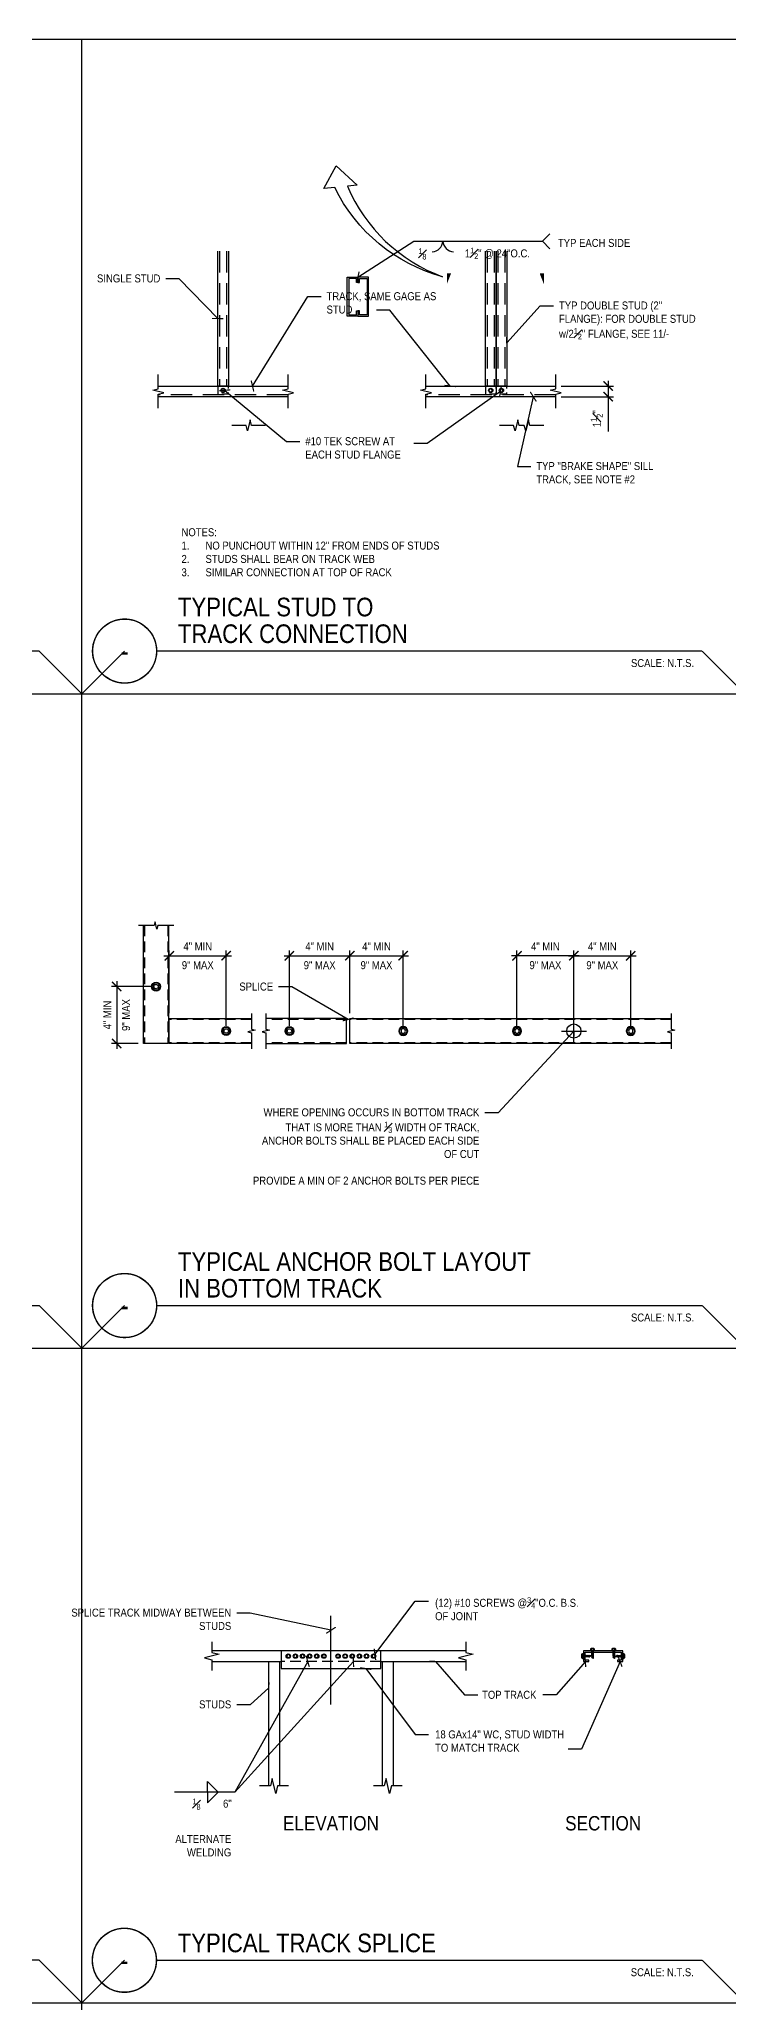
# Model space of a CAD drawing. Header units: inches. Extents: x -16404 to 14624, y -1591 to 16152.
# Drawn here: x -13886.5 to -13789.5, y 5436 to 5712 of the extents above; entities that cross this region are included whole.
import ezdxf
from ezdxf.enums import TextEntityAlignment as Align

# ---------------------------------------------------------------- set-up
doc = ezdxf.new("R2010")
doc.units = ezdxf.units.IN
doc.header["$LTSCALE"] = 24
doc.header["$MEASUREMENT"] = 0
for name, pattern in [('CENTER2', [1.125, 0.75, -0.125, 0.125, -0.125]), ('DASHED2', [0.375, 0.25, -0.125]), ('HIDDEN2', [0.1875, 0.125, -0.0625]), ('HIDDEN4', [0.09375, 0.0625, -0.03125])]:
    doc.linetypes.add(name, pattern=pattern)
doc.layers.get('0').update_dxf_attribs({"linetype": 'CONTINUOUS'})
doc.layers.get('DefPoints').update_dxf_attribs({"color": 251, "linetype": 'CONTINUOUS'})
for name, color, linetype in [('S-ANNO-DIMS', 2, 'CONTINUOUS'), ('S-ANNO-NOTE', 4, 'CONTINUOUS'), ('S-BOLT', 2, 'CONTINUOUS'), ('S-BREAK', 2, 'CONTINUOUS'), ('S-NAIL', 2, 'CONTINUOUS'), ('S-REBAR', 7, 'CONTINUOUS'), ('S-SIMPSON', 2, 'CONTINUOUS'), ('S-STEEL', 4, 'CONTINUOUS')]:
    doc.layers.add(name, color=color, linetype=linetype)
doc.layers.add('S-ANNO-GRID-NONPLOT', color=251, linetype='CONTINUOUS', plot=False)
doc.styles.add('Arial', font='arial.ttf', dxfattribs={"width": 0.85})
doc.dimstyles.new('DIM-12$0', dxfattribs={"dimscale": 12, "dimtxt": 0.09375, "dimasz": 0.109375, "dimexe": 0.0625, "dimexo": 0.0625, "dimgap": 0.0625, "dimtad": 1, "dimdec": 4, "dimzin": 11, "dimdsep": 46, "dimlunit": 4, "dimtxsty": 'Arial', "dimblk": 'ARCHTICK', "dimblk1": 'ARCHTICK', "dimblk2": 'ARCHTICK', "dimsah": 1, "dimcen": 0.125, "dimdle": 0.0625, "dimclrd": 256, "dimclre": 256, "dimclrt": 4, "dimadec": 0, "dimazin": 0, "dimtfac": 0.75, "dimtdec": 4, "dimtofl": 0, "dimtmove": 0, "dimatfit": 3, "dimldrblk": 'ARCHTICK', "dimfxl": 1, "dimfrac": 1, "dimtolj": 1, "dimtzin": 11, "dimarcsym": 0})
doc.dimstyles.new('DIM-12$7', dxfattribs={"dimscale": 12, "dimtxt": 0.09375, "dimasz": 0.125, "dimexe": 0.0625, "dimexo": 0.0625, "dimgap": 0.0625, "dimtad": 1, "dimdec": 4, "dimzin": 11, "dimdsep": 46, "dimlunit": 4, "dimtxsty": 'Arial', "dimblk": 'ARCHTICK', "dimcen": 0.125, "dimclrd": 256, "dimclre": 256, "dimclrt": 4, "dimadec": 0, "dimazin": 0, "dimtfac": 0.75, "dimtdec": 4, "dimtofl": 0, "dimtmove": 0, "dimatfit": 3, "dimldrblk": 'ARCHTICK', "dimfxl": 1, "dimfrac": 1, "dimtolj": 1, "dimtzin": 11, "dimarcsym": 0})

# ---------------------------------------------------------------- blocks, each defined once
blk = doc.blocks.new('_ARCHTICK')
at = {"color": 0, "linetype": 'ByBlock', "const_width": 0.15}
blk.add_lwpolyline([(-0.5, -0.5), (0.5, 0.5)], dxfattribs=at)
blk = doc.blocks.new('no8x3-4 Sht Mtl Screw')
at = {"color": 2}
for p, q in [((-0.28, 0.22), (-0.28, 0.06)), ((0.2, 0.3), (-0.2, 0.3)), ((-0.12, 0.06), (-0.12, 0.22)), ((-0.09, -0.75), (-0.09, 0)), ((0.09, 0), (0.09, -1.06)), ((0.12, 0.22), (0.12, 0.06)), ((0.28, 0.06), (0.28, 0.22)), ((0.13, -0.35), (-0.13, -0.21)), ((0.13, -0.47), (-0.13, -0.33)), ((0.13, -0.58), (-0.13, -0.45)), ((0.13, -0.71), (-0.13, -0.57)), ((0.13, -0.83), (-0.13, -0.69)), ((0.13, -0.23), (-0.12, -0.1)), ((0, -1.01), (-0.08, -0.84)), ((0.09, -1.06), (0.07, -1.06))]:
    blk.add_line(p, q, dxfattribs=at)
blk.add_lwpolyline([(0.41, 0.06), (0.41, 0), (-0.41, 0), (-0.41, 0.06)], close=True, dxfattribs=at)
for centre, radius, start, end in [((-0.2, 0.22), 0.0799, 90, 180), ((-0.21, 0.15), 0.114, 37.8476, 125.9208), ((0, 0.06), 0.2, 53.1301, 126.8699), ((0.21, 0.15), 0.114, 54.0792, 142.1524), ((0.2, 0.22), 0.0799, 0, 90), ((0.08, -0.76), 0.176, 174.7974, 205.0321), ((0.08, -0.97), 0.0903, 205.7938, 275.8226)]:
    blk.add_arc(centre, radius, start, end, dxfattribs=at)
blk = doc.blocks.new('NUT-Plan View 1in-new')
blk.add_lwpolyline([(-0.44, 0.76), (-0.88, 0), (-0.44, -0.76), (0.44, -0.76), (0.88, 0), (0.44, 0.76)], close=True)
for radius in [1, 0.5]:
    blk.add_circle((0, 0), radius)
blk = doc.blocks.new('*D2164')
at = {"layer": 'DefPoints', "color": 0, "transparency": 16777216}
for p in [(-13842.83, 5583.17), (-13851.33, 5572.59), (-13842.83, 5574.34)]:
    blk.add_point(p, dxfattribs=at)
at = {"layer": 'S-ANNO-DIMS', "lineweight": -2, "transparency": 16777216}
for p, q in [((-13851.33, 5573.34), (-13851.33, 5583.92)), ((-13842.83, 5575.09), (-13842.83, 5583.92)), ((-13852.08, 5583.17), (-13842.08, 5583.17))]:
    blk.add_line(p, q, dxfattribs=at)
at = {"layer": 'S-ANNO-DIMS', "lineweight": -2, "transparency": 16777216, "xscale": 1.3125, "yscale": 1.3125, "zscale": 1.3125, "rotation": 180}
blk.add_blockref('_ARCHTICK', (-13851.33, 5583.17), dxfattribs=at)
at = {"layer": 'S-ANNO-DIMS', "lineweight": -2, "transparency": 16777216, "xscale": 1.3125, "yscale": 1.3125, "zscale": 1.3125}
blk.add_blockref('_ARCHTICK', (-13842.83, 5583.17), dxfattribs=at)
at = {"layer": 'S-ANNO-DIMS', "color": 4, "transparency": 16777216, "char_height": 1.125, "attachment_point": 5, "style": 'Arial'}
for s, insert in [('\\A1;4" MIN', (-13847.08, 5584.48)), ('\\A1;9" MAX', (-13847.08, 5581.84))]:
    blk.add_mtext(s, dxfattribs=dict(at, insert=insert))
blk = doc.blocks.new('*D2165')
at = {"layer": 'DefPoints', "color": 0, "transparency": 16777216}
for p in [(-13835.33, 5583.17), (-13842.83, 5574.34), (-13835.33, 5572.59)]:
    blk.add_point(p, dxfattribs=at)
at = {"layer": 'S-ANNO-DIMS', "lineweight": -2, "transparency": 16777216}
for p, q in [((-13842.83, 5575.09), (-13842.83, 5583.92)), ((-13835.33, 5573.34), (-13835.33, 5583.92)), ((-13843.58, 5583.17), (-13834.58, 5583.17))]:
    blk.add_line(p, q, dxfattribs=at)
at = {"layer": 'S-ANNO-DIMS', "lineweight": -2, "transparency": 16777216, "xscale": 1.3125, "yscale": 1.3125, "zscale": 1.3125, "rotation": 180}
blk.add_blockref('_ARCHTICK', (-13842.83, 5583.17), dxfattribs=at)
at = {"layer": 'S-ANNO-DIMS', "lineweight": -2, "transparency": 16777216, "xscale": 1.3125, "yscale": 1.3125, "zscale": 1.3125}
blk.add_blockref('_ARCHTICK', (-13835.33, 5583.17), dxfattribs=at)
at = {"layer": 'S-ANNO-DIMS', "color": 4, "transparency": 16777216, "char_height": 1.125, "attachment_point": 5, "style": 'Arial'}
for s, insert in [('\\A1;4" MIN', (-13839.08, 5584.48)), ('\\A1;9" MAX', (-13839.08, 5581.84))]:
    blk.add_mtext(s, dxfattribs=dict(at, insert=insert))
blk = doc.blocks.new('*D2166')
at = {"layer": 'DefPoints', "color": 0, "transparency": 16777216}
for p in [(-13803.33, 5583.17), (-13811.33, 5572.59), (-13803.33, 5572.59)]:
    blk.add_point(p, dxfattribs=at)
at = {"layer": 'S-ANNO-DIMS', "lineweight": -2, "transparency": 16777216}
for p, q in [((-13811.33, 5573.34), (-13811.33, 5583.92)), ((-13803.33, 5573.34), (-13803.33, 5583.92)), ((-13812.08, 5583.17), (-13802.58, 5583.17))]:
    blk.add_line(p, q, dxfattribs=at)
at = {"layer": 'S-ANNO-DIMS', "lineweight": -2, "transparency": 16777216, "xscale": 1.3125, "yscale": 1.3125, "zscale": 1.3125, "rotation": 180}
blk.add_blockref('_ARCHTICK', (-13811.33, 5583.17), dxfattribs=at)
at = {"layer": 'S-ANNO-DIMS', "lineweight": -2, "transparency": 16777216, "xscale": 1.3125, "yscale": 1.3125, "zscale": 1.3125}
blk.add_blockref('_ARCHTICK', (-13803.33, 5583.17), dxfattribs=at)
at = {"layer": 'S-ANNO-DIMS', "color": 4, "transparency": 16777216, "char_height": 1.125, "attachment_point": 5, "style": 'Arial'}
for s, insert in [('\\A1;4" MIN', (-13807.33, 5584.48)), ('\\A1;9" MAX', (-13807.33, 5581.84))]:
    blk.add_mtext(s, dxfattribs=dict(at, insert=insert))
blk = doc.blocks.new('*D2167')
at = {"layer": 'DefPoints', "color": 0, "transparency": 16777216}
for p in [(-13819.33, 5583.17), (-13819.33, 5572.59), (-13811.33, 5572.59)]:
    blk.add_point(p, dxfattribs=at)
at = {"layer": 'S-ANNO-DIMS', "lineweight": -2, "transparency": 16777216}
for p, q in [((-13819.33, 5573.34), (-13819.33, 5583.92)), ((-13811.33, 5573.34), (-13811.33, 5583.92)), ((-13810.58, 5583.17), (-13820.08, 5583.17))]:
    blk.add_line(p, q, dxfattribs=at)
at = {"layer": 'S-ANNO-DIMS', "lineweight": -2, "transparency": 16777216, "xscale": 1.3125, "yscale": 1.3125, "zscale": 1.3125, "rotation": 180}
blk.add_blockref('_ARCHTICK', (-13819.33, 5583.17), dxfattribs=at)
at = {"layer": 'S-ANNO-DIMS', "lineweight": -2, "transparency": 16777216, "xscale": 1.3125, "yscale": 1.3125, "zscale": 1.3125}
blk.add_blockref('_ARCHTICK', (-13811.33, 5583.17), dxfattribs=at)
at = {"layer": 'S-ANNO-DIMS', "color": 4, "transparency": 16777216, "char_height": 1.125, "attachment_point": 5, "style": 'Arial'}
for s, insert in [('\\A1;4" MIN', (-13815.33, 5584.48)), ('\\A1;9" MAX', (-13815.33, 5581.84))]:
    blk.add_mtext(s, dxfattribs=dict(at, insert=insert))
blk = doc.blocks.new('*D2168')
at = {"layer": 'DefPoints', "color": 0, "transparency": 16777216}
for p in [(-13860.22, 5583.17), (-13868.22, 5574.34), (-13860.22, 5572.59)]:
    blk.add_point(p, dxfattribs=at)
at = {"layer": 'S-ANNO-DIMS', "lineweight": -2, "transparency": 16777216}
for p, q in [((-13868.22, 5575.09), (-13868.22, 5583.92)), ((-13860.22, 5573.34), (-13860.22, 5583.92)), ((-13868.97, 5583.17), (-13859.47, 5583.17))]:
    blk.add_line(p, q, dxfattribs=at)
at = {"layer": 'S-ANNO-DIMS', "lineweight": -2, "transparency": 16777216, "xscale": 1.3125, "yscale": 1.3125, "zscale": 1.3125, "rotation": 180}
blk.add_blockref('_ARCHTICK', (-13868.22, 5583.17), dxfattribs=at)
at = {"layer": 'S-ANNO-DIMS', "lineweight": -2, "transparency": 16777216, "xscale": 1.3125, "yscale": 1.3125, "zscale": 1.3125}
blk.add_blockref('_ARCHTICK', (-13860.22, 5583.17), dxfattribs=at)
at = {"layer": 'S-ANNO-DIMS', "color": 4, "transparency": 16777216, "char_height": 1.125, "attachment_point": 5, "style": 'Arial'}
for s, insert in [('\\A1;4" MIN', (-13864.22, 5584.48)), ('\\A1;9" MAX', (-13864.22, 5581.84))]:
    blk.add_mtext(s, dxfattribs=dict(at, insert=insert))
blk = doc.blocks.new('*D2169')
at = {"layer": 'DefPoints', "color": 0, "transparency": 16777216}
for p in [(-13870.08, 5578.84), (-13875.62, 5570.84), (-13871.83, 5570.84)]:
    blk.add_point(p, dxfattribs=at)
at = {"layer": 'S-ANNO-DIMS', "lineweight": -2, "transparency": 16777216}
for p, q in [((-13870.83, 5578.84), (-13876.37, 5578.84)), ((-13875.62, 5579.59), (-13875.62, 5570.09)), ((-13872.58, 5570.84), (-13876.37, 5570.84))]:
    blk.add_line(p, q, dxfattribs=at)
at = {"layer": 'S-ANNO-DIMS', "lineweight": -2, "transparency": 16777216, "xscale": 1.3125, "yscale": 1.3125, "zscale": 1.3125}
for p, rotation in [((-13875.62, 5578.84), 90), ((-13875.62, 5570.84), 270)]:
    blk.add_blockref('_ARCHTICK', p, dxfattribs=dict(at, rotation=rotation))
at = {"layer": 'S-ANNO-DIMS', "color": 4, "transparency": 16777216, "char_height": 1.125, "attachment_point": 5, "rotation": 90, "style": 'Arial'}
for s, insert in [('\\A1;4" MIN', (-13876.93, 5574.84)), ('\\A1;9" MAX', (-13874.3, 5574.84))]:
    blk.add_mtext(s, dxfattribs=dict(at, insert=insert))
blk = doc.blocks.new('*D2170')
at = {"layer": 'DefPoints', "color": 0, "transparency": 16777216}
for p in [(-13813.88, 5663.26), (-13813.88, 5661.76), (-13806.5, 5661.76)]:
    blk.add_point(p, dxfattribs=at)
at = {"layer": 'S-ANNO-DIMS', "lineweight": -2, "transparency": 16777216}
for p, q in [((-13806.5, 5664.01), (-13806.5, 5661.76)), ((-13813.13, 5663.26), (-13805.75, 5663.26)), ((-13813.13, 5661.76), (-13805.75, 5661.76)), ((-13806.5, 5661.76), (-13806.5, 5656.87))]:
    blk.add_line(p, q, dxfattribs=at)
at = {"layer": 'S-ANNO-DIMS', "lineweight": -2, "transparency": 16777216, "xscale": 1.3125, "yscale": 1.3125, "zscale": 1.3125}
for p, rotation in [((-13806.5, 5663.26), 90), ((-13806.5, 5661.76), 270)]:
    blk.add_blockref('_ARCHTICK', p, dxfattribs=dict(at, rotation=rotation))
at = {"layer": 'S-ANNO-DIMS', "color": 4, "transparency": 16777216, "insert": (-13808.1, 5658.66), "char_height": 1.125, "attachment_point": 5, "rotation": 90, "style": 'Arial'}
blk.add_mtext('\\A1;1{\\H0.75x;\\S1#2;}"', dxfattribs=at)
blk = doc.blocks.new('*U335')
at = {"const_width": 0.188}
for points in [[(-4.5, 0, -1), (4.5, 0, 3.732051)], [(-4.5, 0, 1), (4.5, 0, -3.732051)]]:
    blk.add_lwpolyline(points, format="xyb", dxfattribs=at)
blk.add_lwpolyline([(4.5, 0), (81.21, 0)], dxfattribs=at)
blk.add_circle((0, 0), 4.5)
at = {"style": 'Arial', "width": 0.85}
for tag, p in [('DWG_TITLE_1', (7.5, 6.19)), ('DWG_TITLE_2', (7.5, 2.44))]:
    blk.add_attdef(tag, text='', height=2.62, dxfattribs=at).set_placement(p, align=Align.MIDDLE_LEFT)
blk.add_attdef('#', text='', height=3, dxfattribs=at).set_placement((0, 0), align=Align.MIDDLE_CENTER)
blk.add_attdef('SCALE', text='', height=1.12, dxfattribs=at).set_placement((80.08, -1.12), align=Align.TOP_RIGHT)
blk = doc.blocks.new('Se_24x36_DETAILS_GRID')
for p, q in [((0, 23), (7.767, 23)), ((0, 15.333), (0, 23)), ((0, 15.333), (0.5, 15.833)), ((0, 15.333), (7.767, 15.333)), ((0, 7.667), (0, 15.333)), ((0, 7.667), (0.5, 8.167)), ((0, 7.667), (7.767, 7.667)), ((0, 0), (0, 7.667)), ((0, 0), (0.5, 0.5)), ((0, 0), (7.767, 0))]:
    blk.add_line(p, q)
at = {"linetype": 'DASHED2', "ltscale": 0.5}
for p, q in [((7.767, 15.333), (7.267, 15.833)), ((7.767, 7.667), (7.267, 8.167)), ((7.767, 0), (7.267, 0.5))]:
    blk.add_line(p, q, dxfattribs=at)

msp = doc.modelspace()

# ---------------------------------------------------------------- linework, layer by layer
at = {"layer": 'S-ANNO-GRID-NONPLOT'}
for p, q in [((-13973.71343, 5712), (-13880.50433, 5712)), ((-13880.50433, 5620), (-13880.50433, 5712)), ((-13880.50433, 5620), (-13886.50433, 5626)), ((-13973.71343, 5620), (-13880.50433, 5620)), ((-13880.50433, 5528), (-13880.50433, 5620)), ((-13880.50433, 5528), (-13886.50433, 5534)), ((-13973.71343, 5528), (-13880.50433, 5528)), ((-13880.50433, 5436), (-13880.50433, 5528)), ((-13880.50433, 5436), (-13886.50433, 5442)), ((-13973.71343, 5436), (-13880.50433, 5436)), ((-13973.71343, 5436), (-13880.50433, 5436))]:
    msp.add_line(p, q, dxfattribs=at)
at = {"layer": 'S-ANNO-NOTE', "color": 1, "linetype": 'CENTER2', "ltscale": 0.25}
for p, q in [((-13813.07817, 5572.58922), (-13809.57192, 5572.58922)), ((-13811.32505, 5570.83609), (-13811.32505, 5574.34234))]:
    msp.add_line(p, q, dxfattribs=at)
at = {"layer": 'S-ANNO-NOTE', "color": 1, "linetype": 'CENTER2', "ltscale": 0.75}
msp.add_line((-13845.48799, 5477.93831), (-13845.48799, 5490.36622), dxfattribs=at)
at = {"layer": 'S-ANNO-NOTE', "color": 2}
msp.add_lwpolyline([(-13843.16937, 5691.3596, 0.208368862), (-13829.77874, 5678.61548, -0.216205129), (-13844.94652, 5691.14782), (-13846.48285, 5691.01217), (-13844.7549, 5694.2254), (-13841.78422, 5691.48757)], format="xyb", close=True, dxfattribs=at)
at = {"layer": 'S-ANNO-NOTE'}
for points in [[(-13814.6845, 5682.55066), (-13815.74516, 5683.61132), (-13814.6845, 5684.67198)], [(-13862.86511, 5465.58918), (-13862.86511, 5467.08918), (-13861.36511, 5465.58918)], [(-13862.86511, 5465.58918), (-13862.86511, 5464.08918), (-13861.36511, 5465.58918)]]:
    msp.add_lwpolyline(points, dxfattribs=at)
for points in [[(-13826.88169, 5679.08285, 0, 0, 0), (-13828.9097, 5679.08285, 0.5625, 0.5625, 0), (-13828.9097, 5679.03305, 0.5625, 0, 0), (-13829.19095, 5677.57978, 0, 0, 0)], [(-13817.85224, 5679.08285, 0, 0, 0), (-13815.82423, 5679.08285, 0.5625, 0.5625, 0), (-13815.82423, 5679.03305, 0.5625, 0, 0), (-13815.54298, 5677.57978, 0, 0, 0)]]:
    msp.add_lwpolyline(points, format="xyseb", dxfattribs=at)
for centre, start, end in [((-13831.34174, 5683.71721), 273.7722975, 356.2277025), ((-13828.12997, 5683.71721), 183.7722975, 266.2277025)]:
    msp.add_arc(centre, 1.60937, start, end, dxfattribs=at)
at = {"layer": 'S-BREAK'}
for points in [[(-13869.78207, 5660.15227), (-13869.78207, 5662.12835), (-13869.00372, 5662.31763), (-13870.56042, 5662.69621), (-13869.78207, 5662.88549), (-13869.78207, 5664.86158)], [(-13851.51749, 5660.15227), (-13851.51749, 5662.12835), (-13850.73913, 5662.31763), (-13852.29584, 5662.69621), (-13851.51749, 5662.88549), (-13851.51749, 5664.86158)], [(-13832.14024, 5660.15227), (-13832.14024, 5662.12835), (-13831.36188, 5662.31763), (-13832.91859, 5662.69621), (-13832.14024, 5662.88549), (-13832.14024, 5664.86158)], [(-13813.87565, 5660.15227), (-13813.87565, 5662.12835), (-13813.0973, 5662.31763), (-13814.654, 5662.69621), (-13813.87565, 5662.88549), (-13813.87565, 5664.86158)], [(-13854.70208, 5657.73039), (-13856.67816, 5657.73039), (-13856.86744, 5658.50874), (-13857.24602, 5656.95203), (-13857.4353, 5657.73039), (-13859.41139, 5657.73039)], [(-13818.29347, 5657.73039), (-13819.03632, 5657.73039), (-13819.22561, 5658.50874), (-13819.60418, 5656.95203), (-13819.79347, 5657.73039), (-13821.76955, 5657.73039)], [(-13815.56024, 5657.73039), (-13817.53632, 5657.73039), (-13817.72561, 5658.50874), (-13818.10418, 5656.95203), (-13818.29347, 5657.73039), (-13818.29347, 5657.73039)], [(-13867.59861, 5587.43847), (-13869.83108, 5587.43847), (-13869.95727, 5586.91957), (-13870.20965, 5587.95737), (-13870.33584, 5587.43847), (-13872.56831, 5587.43847)], [(-13856.66185, 5575.07407), (-13856.66185, 5572.8416), (-13856.14295, 5572.71541), (-13857.18075, 5572.46303), (-13856.66185, 5572.33684), (-13856.66185, 5570.10437)], [(-13854.66185, 5575.07407), (-13854.66185, 5572.8416), (-13854.14295, 5572.71541), (-13855.18075, 5572.46303), (-13854.66185, 5572.33684), (-13854.66185, 5570.10437)], [(-13797.63952, 5575.07407), (-13797.63952, 5572.8416), (-13797.12062, 5572.71541), (-13798.15842, 5572.46303), (-13797.63952, 5572.33684), (-13797.63952, 5570.10437)], [(-13862.23799, 5486.75348), (-13862.23799, 5485.22598), (-13861.20019, 5484.97359), (-13863.27579, 5484.46883), (-13862.23799, 5484.21645), (-13862.23799, 5482.68895)], [(-13826.51722, 5486.75348), (-13826.51722, 5485.22598), (-13825.47942, 5484.97359), (-13827.55502, 5484.46883), (-13826.51722, 5484.21645), (-13826.51722, 5482.68895)], [(-13851.45573, 5466.47101), (-13852.98323, 5466.47101), (-13853.23561, 5465.43321), (-13853.74038, 5467.50882), (-13853.99276, 5466.47101), (-13855.52026, 5466.47101)], [(-13835.45573, 5466.47101), (-13836.98323, 5466.47101), (-13837.23561, 5465.43321), (-13837.74038, 5467.50882), (-13837.99276, 5466.47101), (-13839.52026, 5466.47101)]]:
    msp.add_lwpolyline(points, dxfattribs=at)
at = {"layer": 'S-REBAR', "color": 1, "linetype": 'HIDDEN4'}
msp.add_line((-13838.48799, 5483.97121), (-13852.48799, 5483.97121), dxfattribs=at)
at = {"layer": 'S-SIMPSON', "color": 1}
for points in [[(-13860.77763, 5662.85605), (-13860.89724, 5662.64888), (-13860.77763, 5662.44171), (-13860.53841, 5662.44171), (-13860.41879, 5662.64888), (-13860.53841, 5662.85605)], [(-13823.1358, 5662.85605), (-13823.25541, 5662.64888), (-13823.1358, 5662.44171), (-13822.89657, 5662.44171), (-13822.77696, 5662.64888), (-13822.89657, 5662.85605)], [(-13821.6358, 5662.85605), (-13821.75541, 5662.64888), (-13821.6358, 5662.44171), (-13821.39657, 5662.44171), (-13821.27696, 5662.64888), (-13821.39657, 5662.85605)], [(-13851.6076, 5484.92839), (-13851.72722, 5484.72121), (-13851.6076, 5484.51404), (-13851.36838, 5484.51404), (-13851.24877, 5484.72121), (-13851.36838, 5484.92839)], [(-13850.6076, 5484.92839), (-13850.72722, 5484.72121), (-13850.6076, 5484.51404), (-13850.36838, 5484.51404), (-13850.24877, 5484.72121), (-13850.36838, 5484.92839)], [(-13849.6076, 5484.92839), (-13849.72722, 5484.72121), (-13849.6076, 5484.51404), (-13849.36838, 5484.51404), (-13849.24877, 5484.72121), (-13849.36838, 5484.92839)], [(-13848.6076, 5484.92839), (-13848.72722, 5484.72121), (-13848.6076, 5484.51404), (-13848.36838, 5484.51404), (-13848.24877, 5484.72121), (-13848.36838, 5484.92839)], [(-13847.6076, 5484.92839), (-13847.72722, 5484.72121), (-13847.6076, 5484.51404), (-13847.36838, 5484.51404), (-13847.24877, 5484.72121), (-13847.36838, 5484.92839)], [(-13846.6076, 5484.92839), (-13846.72722, 5484.72121), (-13846.6076, 5484.51404), (-13846.36838, 5484.51404), (-13846.24877, 5484.72121), (-13846.36838, 5484.92839)], [(-13844.6076, 5484.92839), (-13844.72722, 5484.72121), (-13844.6076, 5484.51404), (-13844.36838, 5484.51404), (-13844.24877, 5484.72121), (-13844.36838, 5484.92839)], [(-13843.6076, 5484.92839), (-13843.72722, 5484.72121), (-13843.6076, 5484.51404), (-13843.36838, 5484.51404), (-13843.24877, 5484.72121), (-13843.36838, 5484.92839)], [(-13842.6076, 5484.92839), (-13842.72722, 5484.72121), (-13842.6076, 5484.51404), (-13842.36838, 5484.51404), (-13842.24877, 5484.72121), (-13842.36838, 5484.92839)], [(-13841.6076, 5484.92839), (-13841.72722, 5484.72121), (-13841.6076, 5484.51404), (-13841.36838, 5484.51404), (-13841.24877, 5484.72121), (-13841.36838, 5484.92839)], [(-13840.6076, 5484.92839), (-13840.72722, 5484.72121), (-13840.6076, 5484.51404), (-13840.36838, 5484.51404), (-13840.24877, 5484.72121), (-13840.36838, 5484.92839)], [(-13839.6076, 5484.92839), (-13839.72722, 5484.72121), (-13839.6076, 5484.51404), (-13839.36838, 5484.51404), (-13839.24877, 5484.72121), (-13839.36838, 5484.92839)]]:
    msp.add_lwpolyline(points, close=True, dxfattribs=at)
for centre in [(-13860.65802, 5662.64888), (-13823.01618, 5662.64888), (-13821.51618, 5662.64888), (-13851.48799, 5484.72121), (-13850.48799, 5484.72121), (-13849.48799, 5484.72121), (-13848.48799, 5484.72121), (-13847.48799, 5484.72121), (-13846.48799, 5484.72121), (-13844.48799, 5484.72121), (-13843.48799, 5484.72121), (-13842.48799, 5484.72121), (-13841.48799, 5484.72121), (-13840.48799, 5484.72121), (-13839.48799, 5484.72121)]:
    msp.add_circle(centre, 0.30754, dxfattribs=at)
at = {"layer": 'S-STEEL', "linetype": 'HIDDEN2'}
for p, q in [((-13861.14552, 5682.22978), (-13861.14552, 5663.25692)), ((-13860.17052, 5682.22978), (-13860.17052, 5663.25692)), ((-13823.50368, 5682.22978), (-13823.50368, 5663.25692)), ((-13822.52868, 5682.22978), (-13822.52868, 5663.25692)), ((-13822.00368, 5682.22978), (-13822.00368, 5663.25692)), ((-13821.02868, 5682.22978), (-13821.02868, 5663.25692)), ((-13851.51747, 5662.01942), (-13869.78206, 5662.01942)), ((-13813.87563, 5662.01942), (-13832.14022, 5662.01942))]:
    msp.add_line(p, q, dxfattribs=at)
at = {"layer": 'S-STEEL', "color": 2}
for p, q in [((-13869.78206, 5663.25692), (-13851.51746, 5663.25692)), ((-13851.51747, 5661.75692), (-13869.78206, 5661.75692)), ((-13832.14022, 5663.25692), (-13813.87562, 5663.25692)), ((-13813.87564, 5661.75692), (-13832.14022, 5661.75692))]:
    msp.add_line(p, q, dxfattribs=at)
at = {"layer": 'S-STEEL', "color": 2, "linetype": 'HIDDEN4'}
for p, q in [((-13871.72128, 5587.43847), (-13871.72128, 5570.83922)), ((-13868.44564, 5587.43847), (-13868.44564, 5570.83922)), ((-13856.66185, 5574.22704), (-13868.22128, 5574.22704)), ((-13843.32505, 5574.22704), (-13854.66185, 5574.22704)), ((-13797.63952, 5574.22704), (-13842.82505, 5574.22704)), ((-13856.66185, 5570.9514), (-13868.22128, 5570.9514)), ((-13843.32505, 5570.9514), (-13854.66185, 5570.9514)), ((-13797.63952, 5570.9514), (-13842.82505, 5570.9514))]:
    msp.add_line(p, q, dxfattribs=at)
at = {"layer": 'S-STEEL', "color": 2}
for points in [[(-13859.90802, 5682.22978), (-13859.90802, 5663.25692), (-13861.40802, 5663.25692), (-13861.40802, 5682.22979)], [(-13822.26618, 5682.22978), (-13822.26618, 5663.25692), (-13823.76618, 5663.25692), (-13823.76618, 5682.22979)], [(-13820.76618, 5682.22978), (-13820.76618, 5663.25692), (-13822.26618, 5663.25692), (-13822.26618, 5682.22979)], [(-13826.51722, 5485.47121), (-13862.23799, 5485.47121)], [(-13862.23799, 5483.97121), (-13852.48799, 5483.97121)], [(-13854.23799, 5466.47101), (-13854.23799, 5483.97121), (-13852.73799, 5483.97121), (-13852.73799, 5466.47101)], [(-13838.48799, 5483.97121), (-13826.51722, 5483.97121)], [(-13838.23799, 5466.47101), (-13838.23799, 5483.97121), (-13836.73799, 5483.97121), (-13836.73799, 5466.47101)]]:
    msp.add_lwpolyline(points, dxfattribs=at)
for points in [[(-13842.9959, 5678.36369), (-13842.9959, 5673.26369), (-13841.8959, 5673.26369), (-13841.8959, 5673.81369), (-13841.6959, 5673.81369), (-13841.6959, 5673.06369), (-13843.1959, 5673.06369), (-13843.1959, 5678.56369), (-13841.6959, 5678.56369), (-13841.6959, 5677.81369), (-13841.8959, 5677.81369), (-13841.8959, 5678.36369)], [(-13840.3959, 5678.36369), (-13840.3959, 5673.26369), (-13841.4959, 5673.26369), (-13841.4959, 5673.81369), (-13841.6959, 5673.81369), (-13841.6959, 5673.06369), (-13840.1959, 5673.06369), (-13840.1959, 5678.56369), (-13841.6959, 5678.56369), (-13841.6959, 5677.81369), (-13841.4959, 5677.81369), (-13841.4959, 5678.36369)], [(-13852.48799, 5482.97121), (-13838.48799, 5482.97121), (-13838.48799, 5485.47121), (-13852.48799, 5485.47121)], [(-13809.76016, 5485.27121), (-13804.66016, 5485.27121), (-13804.66016, 5484.17121), (-13805.21016, 5484.17121), (-13805.21016, 5483.97121), (-13804.46016, 5483.97121), (-13804.46016, 5485.47121), (-13809.96016, 5485.47121), (-13809.96016, 5483.97121), (-13809.21016, 5483.97121), (-13809.21016, 5484.17121), (-13809.76016, 5484.17121)]]:
    msp.add_lwpolyline(points, close=True, dxfattribs=at)
at = {"layer": 'S-STEEL', "linetype": 'HIDDEN4', "ltscale": 0.75, "flags": 128}
for points in [[(-13861.40802, 5663.2569), (-13861.40802, 5662.14805), (-13859.90802, 5662.14805), (-13859.90802, 5663.25692)], [(-13823.76618, 5663.2569), (-13823.76618, 5662.14805), (-13822.26618, 5662.14805), (-13822.26618, 5663.25692)], [(-13822.26618, 5663.2569), (-13822.26618, 5662.14805), (-13820.76618, 5662.14805), (-13820.76618, 5663.25692)]]:
    msp.add_lwpolyline(points, dxfattribs=at)
at = {"layer": 'S-STEEL'}
for points in [[(-13868.33346, 5587.43847), (-13868.33346, 5570.83922), (-13871.83346, 5570.83922), (-13871.83346, 5587.43847)], [(-13856.66185, 5570.83922), (-13868.22128, 5570.83922), (-13868.22128, 5574.33922), (-13856.66185, 5574.33922)], [(-13854.66185, 5570.83922), (-13843.32505, 5570.83922), (-13843.32505, 5574.33922), (-13854.66185, 5574.33922)], [(-13797.63952, 5570.83922), (-13842.82505, 5570.83922), (-13842.82505, 5574.33922), (-13797.63952, 5574.33922)]]:
    msp.add_lwpolyline(points, dxfattribs=at)
at = {"layer": 'S-STEEL', "color": 2}
msp.add_circle((-13811.32505, 5572.58922), 1, dxfattribs=at)

# ---------------------------------------------------------------- block references
at = {"layer": 'S-ANNO-GRID-NONPLOT', "xscale": 12, "yscale": 12, "zscale": 12}
for p in [(-13880.50433, 5436), (-13880.50433, 5160)]:
    msp.add_blockref('Se_24x36_DETAILS_GRID', p, dxfattribs=at)
at = {"layer": 'S-ANNO-NOTE'}
for p, values in [((-13874.50433, 5626), {'#': '-', 'DWG_TITLE_1': 'TYPICAL STUD TO ', 'DWG_TITLE_2': 'TRACK CONNECTION', 'SCALE': 'SCALE: N.T.S.'}), ((-13967.71343, 5626), {'#': '-', 'DWG_TITLE_2': 'DETAIL BOX HEADER DETAIL', 'SCALE': 'SCALE: N.T.S.'}), ((-13967.71343, 5534), {'#': '-', 'DWG_TITLE_1': 'TYPICAL BASE TRACK CONNECTION', 'DWG_TITLE_2': 'LOAD BEARING WALL', 'SCALE': 'SCALE: N.T.S.'}), ((-13874.50433, 5534), {'#': '-', 'DWG_TITLE_1': 'TYPICAL ANCHOR BOLT LAYOUT', 'DWG_TITLE_2': 'IN BOTTOM TRACK', 'SCALE': 'SCALE: N.T.S.'}), ((-13967.71343, 5442), {'#': '-', 'DWG_TITLE_1': 'BOXED STUD JAMB BASE', 'DWG_TITLE_2': 'NON-LOAD BEARING WALL', 'SCALE': 'SCALE: N.T.S.'}), ((-13874.53892, 5441.96541), {'#': '-', 'DWG_TITLE_2': 'TYPICAL TRACK SPLICE', 'SCALE': 'SCALE: N.T.S.'})]:
    msp.add_blockref('*U335', p, dxfattribs=at).add_auto_attribs(values)
at = {"layer": 'S-BOLT', "yscale": 0.625, "zscale": 0.625}
for p, xscale in [((-13870.08346, 5578.83922), 0.625), ((-13860.22128, 5572.58922), 0.625), ((-13851.32505, 5572.58922), 0.625), ((-13835.32505, 5572.58922), -0.625), ((-13819.32505, 5572.58922), -0.625), ((-13803.32505, 5572.58922), -0.625)]:
    msp.add_blockref('NUT-Plan View 1in-new', p, dxfattribs=dict(at, xscale=xscale))
at = {"layer": 'S-NAIL'}
for p, rotation in [((-13809.96016, 5484.72121), 90), ((-13804.46016, 5484.72121), 270)]:
    msp.add_blockref('no8x3-4 Sht Mtl Screw', p, dxfattribs=dict(at, rotation=rotation))
for p in [(-13808.71016, 5485.47121), (-13805.71016, 5485.47121)]:
    msp.add_blockref('no8x3-4 Sht Mtl Screw', p, dxfattribs=at)

# ---------------------------------------------------------------- texts
at = {"layer": 'S-ANNO-NOTE', "color": 4, "char_height": 1.125, "style": 'Arial'}
for s, insert, width, attachment_point in [('\\A1;TYP EACH SIDE', (-13813.56485, 5683.93557), 15.8829952, 1), ('\\A1;{\\H0.7x;\\S1#8;}', (-13832.05856, 5682.61845), 3.6570708, 3), ('\\A1;1{\\H0.7x;\\S1#2;}" @ 24"O.C.', (-13826.6566, 5681.90406), 12.6638708, 4), ('SINGLE STUD', (-13869.48391, 5678.94745), 22.5302798, 3), ('TRACK, SAME GAGE AS STUD', (-13846.10899, 5676.44706), 16.125187, 1), ('\\A1;TYP DOUBLE STUD (2" FLANGE): FOR DOUBLE STUD w/2{\\H0.7x;\\S1#2;}" FLANGE, SEE 11/-', (-13813.41699, 5675.14118), 19.1642983, 1), ('#10 TEK SCREW AT EACH STUD FLANGE', (-13849.09337, 5656.06426), 16.125187, 1), ('TYP "BRAKE SHAPE" SILL TRACK, SEE NOTE #2', (-13816.61158, 5652.57252), 19.7058179, 1), ('SPLICE', (-13853.6203, 5579.40589), 22.5302798, 3), ('\\A1;WHERE OPENING OCCURS IN BOTTOM TRACK THAT IS MORE THAN {\\H0.7x;\\S1#3;} WIDTH OF TRACK, ANCHOR BOLTS SHALL BE PLACED EACH SIDE OF CUT\\P\\PPROVIDE A MIN OF 2 ANCHOR BOLTS PER PIECE', (-13824.61859, 5561.72163), 28.0665461, 3), ('\\A1;(12) #10 SCREWS @{\\H0.7x;\\S3#4;}"O.C. B.S. OF JOINT', (-13830.8407, 5493.00117), 18.9392689, 1), ('SPLICE TRACK MIDWAY BETWEEN STUDS', (-13859.50851, 5491.40196), 22.5302798, 3), ('TOP TRACK', (-13824.23288, 5479.84793), 22.5431548, 1), ('STUDS', (-13859.50851, 5478.50051), 22.5302798, 3), ('\\A1;18 GAx14" WC, STUD WIDTH TO MATCH TRACK', (-13830.8407, 5474.28117), 18.9392689, 1), ('\\A1;{\\H0.7x;\\S1#8;}', (-13863.8255, 5464.68954), 3.6570708, 3), ('6"', (-13859.44646, 5464.5482), 22.5302798, 3), ('\\pt21.375;ALTERNATE WELDING', (-13859.50851, 5459.57161), 12.6313937, 3)]:
    msp.add_mtext(s, dxfattribs=dict(at, insert=insert, width=width, attachment_point=attachment_point))
at = {"layer": 'S-ANNO-NOTE', "insert": (-13866.50433, 5636.5), "char_height": 1.125, "width": 68.9394393, "attachment_point": 7, "style": 'Arial'}
msp.add_mtext('NOTES:\\P\\pi-3.375,l3.375,t3.375;1.^INO PUNCHOUT WITHIN 12" FROM ENDS OF STUDS\\P2.^ISTUDS SHALL BEAR ON TRACK WEB\\P3.^ISIMILAR CONNECTION AT TOP OF RACK', dxfattribs=at)
at = {"layer": 'S-ANNO-NOTE', "color": 6, "char_height": 2.025, "width": 11.9086671, "attachment_point": 8, "style": 'Arial'}
for s, insert in [('ELEVATION', (-13845.48799, 5460.18714)), ('SECTION', (-13807.21016, 5460.18714))]:
    msp.add_mtext(s, dxfattribs=dict(at, insert=insert))

# ---------------------------------------------------------------- dimensions: what is measured, and where the dimension line sits
at = {"layer": 'S-ANNO-DIMS'}
dim = msp.add_linear_dim(base=(-13806.49975, 5661.75692), p1=(-13813.87562, 5663.25692), p2=(-13813.87565, 5661.75692), angle=90, dimstyle='DIM-12$0', dxfattribs=at)
dim.commit()
dim.dimension.update_dxf_attribs({"geometry": '*D2170', "text_midpoint": (-13808.09696, 5658.65568)})
for base, p1, p2, picture, middle in [((-13860.22128, 5583.16592), (-13868.22128, 5574.33922), (-13860.22128, 5572.58922), '*D2168', (-13864.22128, 5583.16592)), ((-13842.82505, 5583.16592), (-13851.32505, 5572.58922), (-13842.82505, 5574.33922), '*D2164', (-13847.07505, 5583.16592)), ((-13835.32505, 5583.16592), (-13842.82505, 5574.33922), (-13835.32505, 5572.58922), '*D2165', (-13839.07505, 5583.16592)), ((-13803.32505, 5583.16592), (-13811.32505, 5572.58922), (-13803.32505, 5572.58922), '*D2166', (-13807.32505, 5583.16592))]:
    dim = msp.add_linear_dim(base=base, p1=p1, p2=p2, text='4" MIN\\X9" MAX', dimstyle='DIM-12$0', dxfattribs=at)
    dim.commit()
    dim.dimension.update_dxf_attribs({"geometry": picture, "text_midpoint": middle})
for base, p1, p2, angle, picture, middle in [((-13819.32505, 5583.16592), (-13811.32505, 5572.58922), (-13819.32505, 5572.58922), 180, '*D2167', (-13815.32505, 5583.16592)), ((-13875.61969, 5570.83922), (-13870.08346, 5578.83922), (-13871.83346, 5570.83922), 270, '*D2169', (-13875.61969, 5574.83922))]:
    dim = msp.add_linear_dim(base=base, p1=p1, p2=p2, angle=angle, text='4" MIN\\X9" MAX', dimstyle='DIM-12$0', dxfattribs=at)
    dim.commit()
    dim.dimension.update_dxf_attribs({"geometry": picture, "text_midpoint": middle})

# ---------------------------------------------------------------- leaders
for points in [[(-13841.6959, 5678.56369), (-13833.85358, 5683.61132), (-13815.74516, 5683.61132)], [(-13861.40802, 5672.74336), (-13866.84191, 5678.3218), (-13868.7065, 5678.3218)], [(-13856.5231, 5663.25692), (-13848.75098, 5675.82141), (-13846.88639, 5675.82141)], [(-13828.73073, 5663.25692), (-13837.22958, 5673.90652), (-13839.09417, 5673.90652)], [(-13820.76618, 5669.33328), (-13816.05898, 5674.51553), (-13814.19439, 5674.51553)], [(-13860.41879, 5662.64888), (-13851.73536, 5655.43861), (-13849.87077, 5655.43861)], [(-13821.6582, 5662.48051), (-13831.96805, 5655.19596), (-13833.83264, 5655.19596)], [(-13817.03093, 5661.75692), (-13819.25358, 5651.94688), (-13817.38899, 5651.94688)], [(-13843.07505, 5574.22704), (-13850.9783, 5578.78025), (-13852.84289, 5578.78025)], [(-13811.32505, 5572.58922), (-13821.97659, 5561.09598), (-13823.84118, 5561.09598)], [(-13839.3022, 5484.96629), (-13833.63744, 5492.43867), (-13831.77285, 5492.43867)], [(-13845.48799, 5488.35272), (-13856.86651, 5490.77631), (-13858.7311, 5490.77631)], [(-13848.75469, 5483.97121), (-13858.99537, 5465.58918), (-13867.49081, 5465.58918)], [(-13842.3351, 5483.97121), (-13858.99537, 5465.58918), (-13867.49081, 5465.58918)], [(-13840.60342, 5482.97121), (-13833.63744, 5473.71867), (-13831.77285, 5473.71867)], [(-13830.79974, 5483.97121), (-13826.69504, 5479.28543), (-13824.83045, 5479.28543)], [(-13809.71224, 5483.97121), (-13813.81694, 5479.28543), (-13815.68153, 5479.28543)], [(-13804.83516, 5483.97121), (-13810.26141, 5471.64478), (-13812.126, 5471.64478)], [(-13854.23799, 5480.26376), (-13856.86651, 5477.87486), (-13858.7311, 5477.87486)]]:
    msp.add_leader(points, dimstyle='DIM-12$7', override={"dimasz": 0.09375}, dxfattribs=at)

doc.saveas('drawing.dxf')
